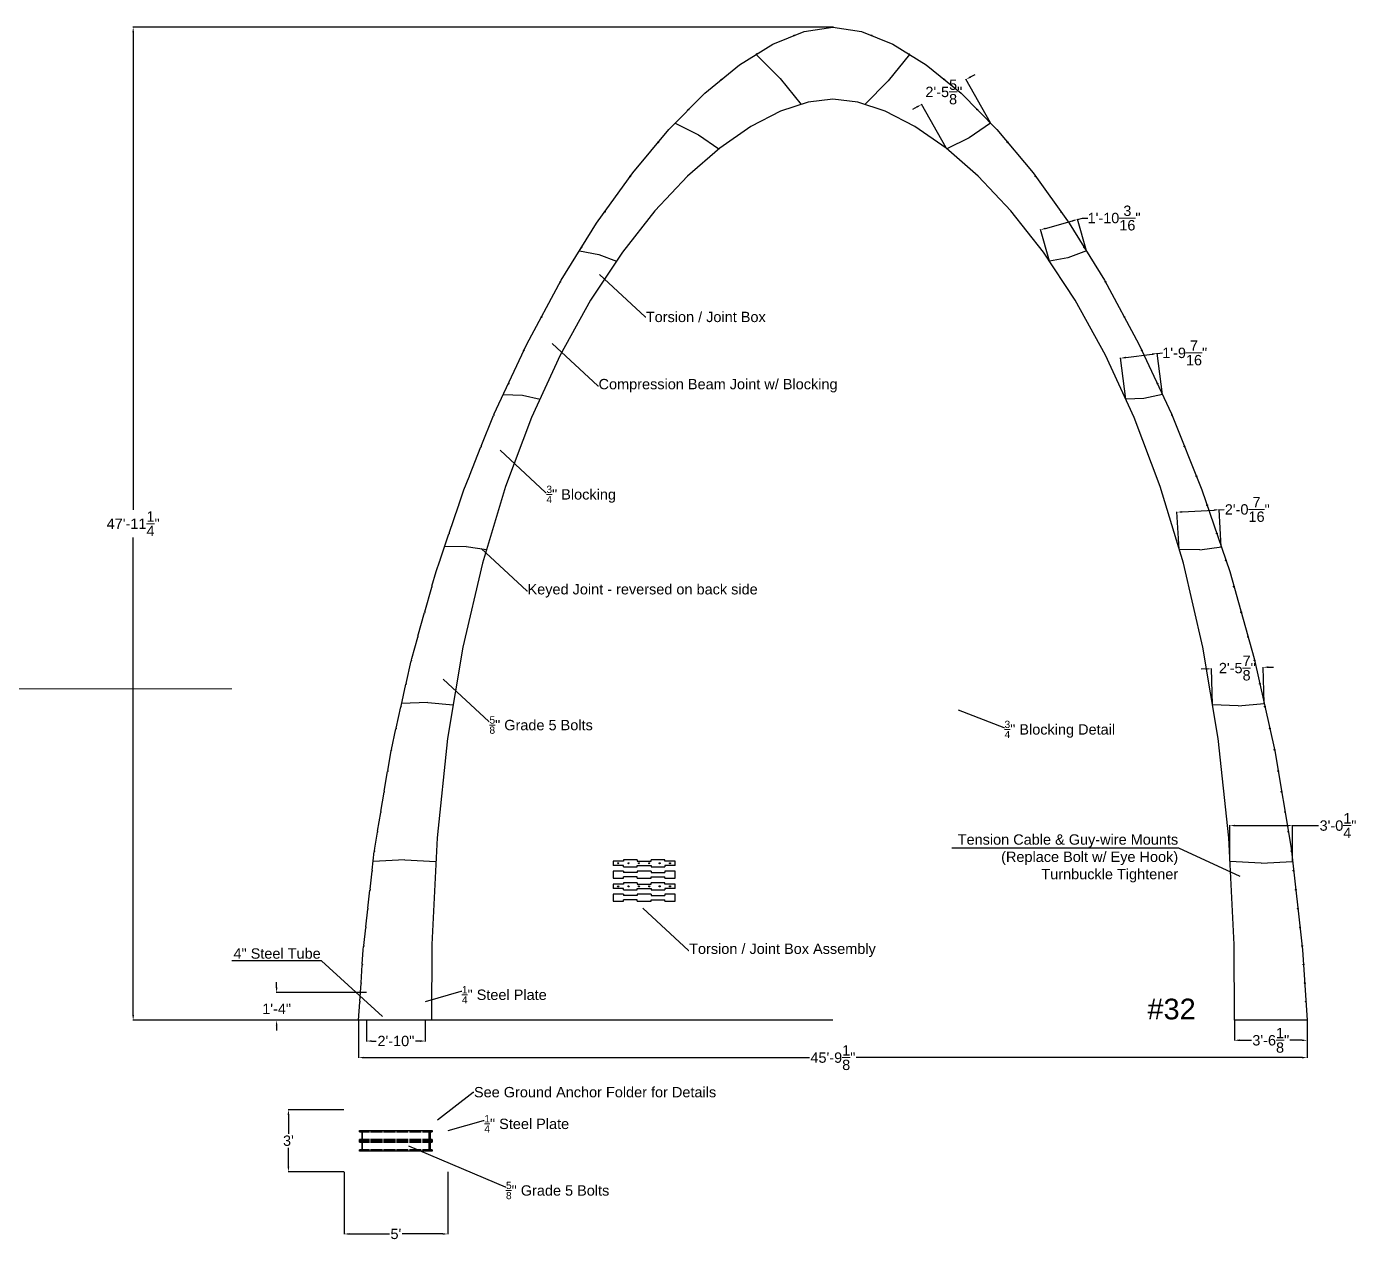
# Model space of a CAD drawing. Header units: inches. Extents: x -4 to 7866, y -130 to 1088.
# Drawn here: x 6122 to 6896, y -130 to 577 of the extents above; entities that cross this region are included whole.
import ezdxf
from ezdxf import colors
from ezdxf.entities.mleader import LeaderData, LeaderLine
from ezdxf.math import Vec2, Vec3

# ---------------------------------------------------------------- set-up
doc = ezdxf.new("R2010")
doc.units = ezdxf.units.IN
doc.header["$MEASUREMENT"] = 0
doc.layers.add('Annotation', color=7, linetype='Continuous', lineweight=9)
doc.layers.add('Drilling', color=7, linetype='Continuous', lineweight=13)
doc.styles.get("Standard").update_dxf_attribs({"font": 'Arial.ttf'})
doc.dimstyles.get("Standard").update_dxf_attribs({"dimtxt": 0.18, "dimasz": 0.18, "dimexe": 0.18, "dimexo": 0.0625, "dimgap": 0.09, "dimtad": 0, "dimtih": 1, "dimtoh": 1, "dimdec": 4, "dimzin": 0, "dimdsep": 46, "dimtxsty": 'Standard', "dimcen": 0.09, "dimadec": 0, "dimazin": 0, "dimtfac": 1, "dimtdec": 4, "dimtofl": 0, "dimtmove": 0, "dimatfit": 3, "dimfxl": 1, "dimtolj": 1, "dimtzin": 0, "dimarcsym": 0})

# ---------------------------------------------------------------- blocks, each defined once
blk = doc.blocks.new('*U60')
blk.add_circle((0, 0), 0.312)
blk = doc.blocks.new('*U62')
at = {"color": 0, "linetype": 'ByBlock', "lineweight": -2, "transparency": 16777216}
for p in [(0, 0), (0, -6), (0, -12), (0, -18), (0, -24), (0, -30)]:
    blk.add_blockref('*U60', p, dxfattribs=at)
blk = doc.blocks.new('*D103')
at = {"layer": 'Annotation', "color": 0, "lineweight": -2, "transparency": 16777216}
for p, q in [((6305.7, -86.02), (6305.7, -122.13)), ((6365.7, -86.02), (6365.7, -122.13)), ((6308.7, -121.95), (6332, -121.95)), ((6362.7, -121.95), (6339.4, -121.95))]:
    blk.add_line(p, q, dxfattribs=at)
at = {"layer": 'Annotation', "color": 0, "transparency": 16777216}
for points in [[(6308.7, -121.45), (6308.7, -122.45), (6305.7, -121.95)], [(6362.7, -121.45), (6362.7, -122.45), (6365.7, -121.95)]]:
    blk.add_solid(points, dxfattribs=at)
at = {"layer": 'Annotation', "color": 0, "transparency": 16777216, "insert": (6335.7, -121.95), "char_height": 6, "attachment_point": 5}
blk.add_mtext("\\A1;5'", dxfattribs=at)
blk = doc.blocks.new('*D104')
at = {"layer": 'Annotation', "color": 0, "lineweight": -2, "transparency": 16777216}
for p, q in [((6305.64, -49.95), (6273.31, -49.95)), ((6273.49, -52.95), (6273.49, -63.91)), ((6273.49, -82.95), (6273.49, -72)), ((6305.64, -85.95), (6273.31, -85.95))]:
    blk.add_line(p, q, dxfattribs=at)
at = {"layer": 'Annotation', "color": 0, "transparency": 16777216}
for points in [[(6272.99, -52.95), (6273.99, -52.95), (6273.49, -49.95)], [(6272.99, -82.95), (6273.99, -82.95), (6273.49, -85.95)]]:
    blk.add_solid(points, dxfattribs=at)
at = {"layer": 'Annotation', "color": 0, "transparency": 16777216, "insert": (6273.49, -67.95), "char_height": 6, "attachment_point": 5}
blk.add_mtext("\\A1;3'", dxfattribs=at)
blk = doc.blocks.new('*D105')
at = {"layer": 'Annotation', "color": 0, "lineweight": -2, "transparency": 16777216}
for p, q in [((6266.65, 20.86), (6266.65, 23.86)), ((6318.64, 17.86), (6266.47, 17.86)), ((6318.64, 1.86), (6266.47, 1.86)), ((6266.65, -1.14), (6266.65, -4.14))]:
    blk.add_line(p, q, dxfattribs=at)
at = {"layer": 'Annotation', "color": 0, "transparency": 16777216}
for points in [[(6266.15, 20.86), (6267.15, 20.86), (6266.65, 17.86)], [(6266.15, -1.14), (6267.15, -1.14), (6266.65, 1.86)]]:
    blk.add_solid(points, dxfattribs=at)
at = {"layer": 'Annotation', "color": 0, "transparency": 16777216, "insert": (6266.65, 8.44), "char_height": 6, "attachment_point": 5}
blk.add_mtext('\\A1;1\'-4"', dxfattribs=at)
blk = doc.blocks.new('*D106')
at = {"layer": 'Annotation', "color": 0, "lineweight": -2, "transparency": 16777216}
for p, q in [((6318.7, 1.8), (6318.7, -10.38)), ((6352.7, 1.8), (6352.7, -10.38)), ((6321.7, -10.2), (6324.3, -10.2)), ((6349.7, -10.2), (6347.09, -10.2))]:
    blk.add_line(p, q, dxfattribs=at)
at = {"layer": 'Annotation', "color": 0, "transparency": 16777216}
for points in [[(6321.7, -9.7), (6321.7, -10.7), (6318.7, -10.2)], [(6349.7, -9.7), (6349.7, -10.7), (6352.7, -10.2)]]:
    blk.add_solid(points, dxfattribs=at)
at = {"layer": 'Annotation', "color": 0, "transparency": 16777216, "insert": (6335.7, -10.2), "char_height": 6, "attachment_point": 5}
blk.add_mtext('\\A1;2\'-10"', dxfattribs=at)
blk = doc.blocks.new('*U63')
blk.add_circle((0, 0), 0.312)
blk = doc.blocks.new('*U64')
at = {"color": 0, "linetype": 'ByBlock', "lineweight": -2, "transparency": 16777216}
for p in [(0, 0), (0, -6), (0, -12), (0, -18), (0, -24), (0, -30)]:
    blk.add_blockref('*U63', p, dxfattribs=at)
blk = doc.blocks.new('*D107')
at = {"layer": 'Annotation', "color": 0, "lineweight": -2, "transparency": 16777216}
for p, q in [((6314.13, 1.8), (6314.13, -19.97)), ((6863.25, 1.8), (6863.25, -19.97)), ((6317.13, -19.79), (6575.12, -19.79)), ((6860.25, -19.79), (6602.25, -19.79))]:
    blk.add_line(p, q, dxfattribs=at)
at = {"layer": 'Annotation', "color": 0, "transparency": 16777216}
for points in [[(6317.13, -19.29), (6317.13, -20.29), (6314.13, -19.79)], [(6860.25, -19.29), (6860.25, -20.29), (6863.25, -19.79)]]:
    blk.add_solid(points, dxfattribs=at)
at = {"layer": 'Annotation', "color": 0, "transparency": 16777216, "insert": (6588.69, -19.79), "char_height": 6, "attachment_point": 5}
blk.add_mtext('\\A1;45\'-9{\\H1.000000x;\\S1/8;}"', dxfattribs=at)
blk = doc.blocks.new('*D108')
at = {"layer": 'Annotation', "color": 0, "lineweight": -2, "transparency": 16777216}
for p, q in [((6588.63, 577.09), (6183.43, 577.09)), ((6183.61, 574.09), (6183.61, 297.41)), ((6183.61, 4.86), (6183.61, 281.54)), ((6588.63, 1.86), (6183.43, 1.86))]:
    blk.add_line(p, q, dxfattribs=at)
at = {"layer": 'Annotation', "color": 0, "transparency": 16777216}
for points in [[(6183.11, 574.09), (6184.11, 574.09), (6183.61, 577.09)], [(6183.11, 4.86), (6184.11, 4.86), (6183.61, 1.86)]]:
    blk.add_solid(points, dxfattribs=at)
at = {"layer": 'Annotation', "color": 0, "transparency": 16777216, "insert": (6183.61, 289.47), "char_height": 6, "attachment_point": 5}
blk.add_mtext('\\A1;47\'-11{\\H1.000000x;\\S1/4;}"', dxfattribs=at)
blk = doc.blocks.new('*D109')
at = {"layer": 'Annotation', "color": 0, "lineweight": -2, "transparency": 16777216}
for p, q in [((6821.11, 1.8), (6821.11, -9.94)), ((6863.25, 1.8), (6863.25, -9.94)), ((6824.11, -9.76), (6831.11, -9.76)), ((6860.25, -9.76), (6853.24, -9.76))]:
    blk.add_line(p, q, dxfattribs=at)
at = {"layer": 'Annotation', "color": 0, "transparency": 16777216}
for points in [[(6824.11, -9.26), (6824.11, -10.26), (6821.11, -9.76)], [(6860.25, -9.26), (6860.25, -10.26), (6863.25, -9.76)]]:
    blk.add_solid(points, dxfattribs=at)
at = {"layer": 'Annotation', "color": 0, "transparency": 16777216, "insert": (6842.18, -9.76), "char_height": 6, "attachment_point": 5}
blk.add_mtext('\\A1;3\'-6{\\H1.000000x;\\S1/8;}"', dxfattribs=at)
blk = doc.blocks.new('*D110')
at = {"layer": 'Annotation', "color": 0, "lineweight": -2, "transparency": 16777216}
for p, q in [((6818.54, 93.93), (6818.54, 114.79)), ((6821.54, 114.61), (6851.81, 114.61)), ((6854.81, 93.93), (6854.81, 114.79)), ((6854.81, 114.61), (6869.88, 114.61))]:
    blk.add_line(p, q, dxfattribs=at)
at = {"layer": 'Annotation', "color": 0, "transparency": 16777216}
for points in [[(6821.54, 115.11), (6821.54, 114.11), (6818.54, 114.61)], [(6851.81, 115.11), (6851.81, 114.11), (6854.81, 114.61)]]:
    blk.add_solid(points, dxfattribs=at)
at = {"layer": 'Annotation', "color": 0, "transparency": 16777216, "insert": (6881.11, 114.61), "char_height": 6, "attachment_point": 5}
blk.add_mtext('\\A1;3\'-0{\\H1.000000x;\\S1/4;}"', dxfattribs=at)
blk = doc.blocks.new('*D111')
at = {"layer": 'Annotation', "color": 0, "lineweight": -2, "transparency": 16777216}
for p, q in [((6804.87, 205.35), (6801.88, 205.27)), ((6808.46, 184.62), (6807.87, 205.62)), ((6838.34, 185.46), (6837.74, 206.46)), ((6840.75, 206.37), (6843.75, 206.45))]:
    blk.add_line(p, q, dxfattribs=at)
at = {"layer": 'Annotation', "color": 0, "transparency": 16777216}
for points in [[(6804.86, 205.85), (6804.89, 204.85), (6807.87, 205.44)], [(6840.73, 206.87), (6840.76, 205.87), (6837.75, 206.28)]]:
    blk.add_solid(points, dxfattribs=at)
at = {"layer": 'Annotation', "color": 0, "transparency": 16777216, "insert": (6822.81, 205.86), "char_height": 6, "attachment_point": 5}
blk.add_mtext('\\A1;2\'-5{\\H1.000000x;\\S7/8;}"', dxfattribs=at)
blk = doc.blocks.new('*D112')
at = {"layer": 'Annotation', "color": 0, "lineweight": -2, "transparency": 16777216}
for p, q in [((6789.16, 274.67), (6787.89, 296.32)), ((6790.9, 296.31), (6809.3, 297.39)), ((6813.56, 276.1), (6812.29, 297.75)), ((6812.3, 297.57), (6815.29, 297.74))]:
    blk.add_line(p, q, dxfattribs=at)
at = {"layer": 'Annotation', "color": 0, "transparency": 16777216}
for points in [[(6790.87, 296.81), (6790.93, 295.81), (6787.9, 296.14)], [(6809.27, 297.89), (6809.33, 296.89), (6812.3, 297.57)]]:
    blk.add_solid(points, dxfattribs=at)
at = {"layer": 'Annotation', "color": 0, "transparency": 16777216, "insert": (6828.57, 297.74), "char_height": 6, "attachment_point": 5}
blk.add_mtext('\\A1;2\'-0{\\H1.000000x;\\S7/16;}"', dxfattribs=at)
blk = doc.blocks.new('*D113')
at = {"layer": 'Annotation', "color": 0, "lineweight": -2, "transparency": 16777216}
for p, q in [((6758.19, 385.73), (6773.5, 387.67)), ((6779.47, 364.4), (6776.45, 388.22)), ((6776.48, 388.04), (6779.45, 388.42)), ((6758.21, 361.7), (6755.19, 385.53))]:
    blk.add_line(p, q, dxfattribs=at)
at = {"layer": 'Annotation', "color": 0, "transparency": 16777216}
for points in [[(6773.44, 388.16), (6773.56, 387.17), (6776.48, 388.04)], [(6758.13, 386.22), (6758.25, 385.23), (6755.21, 385.35)]]:
    blk.add_solid(points, dxfattribs=at)
at = {"layer": 'Annotation', "color": 0, "transparency": 16777216, "insert": (6792.36, 388.42), "char_height": 6, "attachment_point": 5}
blk.add_mtext('\\A1;1\'-9{\\H1.000000x;\\S7/16;}"', dxfattribs=at)
blk = doc.blocks.new('*D114')
at = {"layer": 'Annotation', "color": 0, "lineweight": -2, "transparency": 16777216}
for p, q in [((6711.82, 460.55), (6727.44, 464.92)), ((6735.43, 447.51), (6730.28, 465.9)), ((6730.32, 465.73), (6733.21, 466.54)), ((6733.21, 466.54), (6736.21, 466.54)), ((6714.04, 441.51), (6708.88, 459.91))]:
    blk.add_line(p, q, dxfattribs=at)
at = {"layer": 'Annotation', "color": 0, "transparency": 16777216}
for points in [[(6727.3, 465.4), (6727.57, 464.44), (6730.32, 465.73)], [(6711.69, 461.03), (6711.96, 460.06), (6708.93, 459.74)]]:
    blk.add_solid(points, dxfattribs=at)
at = {"layer": 'Annotation', "color": 0, "transparency": 16777216, "insert": (6751.46, 466.54), "char_height": 6, "attachment_point": 5}
blk.add_mtext('\\A1;1\'-10{\\H1.000000x;\\S3/16;}"', dxfattribs=at)
blk = doc.blocks.new('*D115')
at = {"layer": 'Annotation', "color": 0, "lineweight": -2, "transparency": 16777216}
for p, q in [((6679.98, 521.58), (6665.73, 546.97)), ((6668.43, 548.28), (6671.05, 549.75)), ((6637.39, 530.85), (6634.77, 529.39)), ((6654.17, 507.1), (6639.92, 532.48))]:
    blk.add_line(p, q, dxfattribs=at)
at = {"layer": 'Annotation', "color": 0, "transparency": 16777216}
for points in [[(6668.19, 548.72), (6668.68, 547.84), (6665.82, 546.81)], [(6637.14, 531.29), (6637.63, 530.42), (6640, 532.32)]]:
    blk.add_solid(points, dxfattribs=at)
at = {"layer": 'Annotation', "color": 0, "transparency": 16777216, "insert": (6652.91, 539.57), "char_height": 6, "attachment_point": 5}
blk.add_mtext('\\A1;2\'-5{\\H1.000000x;\\S5/8;}"', dxfattribs=at)

msp = doc.modelspace()

# ---------------------------------------------------------------- linework, layer by layer
for p, q in [((6544.26809, 561.31546), (6558.10265, 547.40563)), ((6633.10957, 561.31546), (6620.76109, 546.07101)), ((6558.10265, 547.40563), (6570.28153, 532.35001)), ((6620.76109, 546.07101), (6607.09614, 532.35001)), ((6497.36954, 521.52998), (6510.81402, 514.77599)), ((6680.00813, 521.52998), (6667.5709, 513.06324)), ((6510.81402, 514.77599), (6522.70806, 506.62869)), ((6667.5709, 513.06324), (6654.66961, 506.62869)), ((6441.92976, 447.44724), (6453.18677, 445.32706)), ((6453.18677, 445.32706), (6463.32406, 441.45422)), ((6724.7276, 443.41109), (6714.05361, 441.45422)), ((6735.44791, 447.44724), (6724.7276, 443.41109)), ((6397.89637, 364.33723), (6408.96755, 363.93823)), ((6408.96755, 363.93823), (6419.1599, 361.64223)), ((6779.4813, 364.33723), (6768.66064, 361.9616)), ((6768.66064, 361.9616), (6758.21777, 361.64223)), ((6376.3273, 276.30361), (6363.8127, 276.03682)), ((6376.3273, 276.30361), (6388.21125, 274.60446)), ((6801.16755, 274.30752), (6789.16642, 274.60446)), ((6801.16755, 274.30752), (6813.56496, 276.03682)), ((6354.17102, 185.97352), (6339.03881, 185.39998)), ((6354.17102, 185.97352), (6368.91296, 184.55437)), ((6823.26333, 183.97149), (6808.4647, 184.55437)), ((6823.26333, 183.97149), (6838.33886, 185.40019)), ((6340.78634, 94.86235), (6322.57167, 93.85609)), ((6340.78634, 94.86235), (6358.83868, 93.86506)), ((6467.39334, 94.0397), (6461.39334, 94.0397)), ((6467.39334, 94.7897), (6467.39334, 94.0397)), ((6475.39334, 94.7897), (6475.39334, 94.0397)), ((6475.39334, 94.0397), (6483.39334, 94.0397)), ((6483.39334, 94.0397), (6483.39334, 94.7897)), ((6491.39334, 94.0397), (6491.39334, 94.7897)), ((6497.39334, 94.0397), (6491.39334, 94.0397)), ((6836.59083, 92.85884), (6818.53899, 93.86506)), ((6836.59083, 92.85884), (6854.806, 93.85609)), ((6467.39334, 91.5397), (6461.39334, 91.5397)), ((6467.39334, 90.7897), (6467.39334, 91.5397)), ((6467.39334, 88.21686), (6467.39334, 87.46686)), ((6475.39335, 87.46686), (6467.39334, 87.46686)), ((6475.39334, 90.7897), (6475.39334, 91.5397)), ((6475.39334, 91.5397), (6483.39334, 91.5397)), ((6475.39335, 88.21686), (6475.39335, 87.46686)), ((6483.39334, 91.5397), (6483.39334, 90.7897)), ((6483.39335, 88.21686), (6483.39335, 87.46686)), ((6483.39335, 87.46686), (6491.39334, 87.46686)), ((6497.39334, 91.5397), (6491.39334, 91.5397)), ((6491.39334, 91.5397), (6491.39334, 90.7897)), ((6491.39334, 88.21686), (6491.39334, 87.46686)), ((6467.39334, 80.64867), (6461.39334, 80.64867)), ((6467.39334, 78.14867), (6461.39334, 78.14867)), ((6475.39335, 84.96686), (6467.39334, 84.96686)), ((6467.39334, 84.21686), (6467.39334, 84.96686)), ((6467.39334, 81.39867), (6467.39334, 80.64867)), ((6467.39334, 77.39867), (6467.39334, 78.14867)), ((6475.39334, 81.39867), (6475.39334, 80.64867)), ((6475.39334, 80.64867), (6483.39334, 80.64867)), ((6475.39334, 77.39867), (6475.39334, 78.14867)), ((6475.39334, 78.14867), (6483.39334, 78.14867)), ((6475.39335, 84.21686), (6475.39335, 84.96686)), ((6483.39334, 80.64867), (6483.39334, 81.39867)), ((6483.39334, 78.14867), (6483.39334, 77.39867)), ((6483.39335, 84.21686), (6483.39335, 84.96686)), ((6483.39335, 84.96686), (6491.39334, 84.96686)), ((6491.39334, 84.21686), (6491.39334, 84.96686)), ((6491.39334, 80.64867), (6491.39334, 81.39867)), ((6497.39334, 80.64867), (6491.39334, 80.64867)), ((6497.39334, 78.14867), (6491.39334, 78.14867)), ((6491.39334, 78.14867), (6491.39334, 77.39867)), ((6467.39334, 74.82584), (6467.39334, 74.07584)), ((6475.39335, 74.07584), (6467.39334, 74.07584)), ((6475.39335, 71.57584), (6467.39334, 71.57584)), ((6467.39334, 70.82584), (6467.39334, 71.57584)), ((6475.39335, 74.82584), (6475.39335, 74.07584)), ((6475.39335, 70.82584), (6475.39335, 71.57584)), ((6483.39335, 74.82584), (6483.39335, 74.07584)), ((6483.39335, 74.07584), (6491.39334, 74.07584)), ((6483.39335, 70.82584), (6483.39335, 71.57584)), ((6483.39335, 71.57584), (6491.39334, 71.57584)), ((6491.39334, 74.82584), (6491.39334, 74.07584)), ((6491.39334, 70.82584), (6491.39334, 71.57584)), ((6315.88225, -62.70481), (6315.88225, -62.45481)), ((6315.88225, -62.45481), (6316.38225, -62.45481)), ((6315.88225, -67.20481), (6315.88225, -67.45481)), ((6315.88225, -67.45481), (6316.38225, -67.45481)), ((6315.88225, -68.70481), (6315.88225, -68.45481)), ((6315.88225, -68.45481), (6316.38225, -68.45481)), ((6316.38225, -62.45481), (6316.38225, -62.70481)), ((6316.38225, -67.45481), (6316.38225, -67.20481)), ((6316.38225, -68.45481), (6316.38225, -68.70481)), ((6355.51633, -62.45481), (6355.01633, -62.45481)), ((6355.01633, -62.45481), (6355.01633, -62.70481)), ((6355.01633, -67.45481), (6355.01633, -67.20481)), ((6355.51633, -67.45481), (6355.01633, -67.45481)), ((6355.51633, -68.45481), (6355.01633, -68.45481)), ((6355.01633, -68.45481), (6355.01633, -68.70481)), ((6355.51633, -62.70481), (6355.51633, -62.45481)), ((6355.51633, -67.20481), (6355.51633, -67.45481)), ((6355.51633, -68.70481), (6355.51633, -68.45481)), ((6315.88225, -73.20481), (6315.88225, -73.45481)), ((6315.88225, -73.45481), (6316.38225, -73.45481)), ((6316.38225, -73.45481), (6316.38225, -73.20481)), ((6355.01633, -73.45481), (6355.01633, -73.20481)), ((6355.51633, -73.45481), (6355.01633, -73.45481)), ((6355.51633, -73.20481), (6355.51633, -73.45481))]:
    msp.add_line(p, q)
for points in [[(6392.4673, 352.63919), (6411.52643, 393.55945), (6431.39247, 430.44983), (6451.9258, 463.57157), (6472.821, 492.77207), (6493.77267, 517.89877), (6514.4754, 538.79911), (6534.62378, 555.32052), (6553.91241, 567.31041), (6572.03588, 574.61624), (6588.68879, 577.08541), (6605.34114, 574.61624), (6623.46413, 567.31041), (6642.75235, 555.32052), (6662.90039, 538.79911), (6683.60286, 517.89877), (6704.55433, 492.77207), (6725.4494, 463.57157), (6745.98268, 430.44983), (6765.84874, 393.55945), (6784.74219, 353.05297), (6802.35761, 309.08297), (6818.3896, 261.80202), (6832.53276, 211.36268), (6844.48167, 157.91754), (6853.93093, 101.61915), (6860.57514, 42.62009), (6863.24541, 1.86235), (6821.10798, 1.86235), (6820.90486, 45.66702), (6817.86179, 107.57537), (6811.7381, 164.98696), (6802.86621, 217.97117), (6791.57851, 266.59735), (6778.20741, 310.93486), (6763.08532, 351.05305), (6746.54463, 387.02129), (6728.91777, 418.90894), (6710.53712, 446.78534), (6691.7351, 470.71986), (6672.84411, 490.78185), (6654.19656, 507.04069), (6636.12484, 519.56571), (6618.96137, 528.42628), (6603.03855, 533.69176), (6588.68879, 535.43151), (6574.339, 533.69176), (6558.4161, 528.42628), (6541.25249, 519.56571), (6523.18059, 507.04069), (6504.53281, 490.78185), (6485.64156, 470.71986), (6466.83926, 446.78534), (6448.45832, 418.90894), (6430.83116, 387.02129), (6414.29018, 351.05305), (6399.16781, 310.93486), (6385.79645, 266.59735), (6374.50853, 217.97117), (6365.63645, 164.98696), (6359.51262, 107.57537), (6356.46947, 45.66702), (6356.26633, 1.86235), (6314.13225, 1.86235), (6314.82074, 12.37255)], [(6385.15414, 334.38457), (6392.28136, 352.17505)], [(6378.25666, 317.16757), (6384.96819, 333.92044)], [(6372.0632, 300.36922), (6375.01781, 309.08297), (6378.07072, 316.70343)], [(6366.5199, 284.02089), (6371.90264, 299.8957)], [(6361.25264, 268.48667), (6366.35934, 283.54738)], [(6356.59053, 253.25861), (6358.98605, 261.80202), (6361.09208, 268.01315)], [(6352.43197, 238.42743), (6356.45554, 252.77718)], [(6348.45309, 224.2371), (6352.29698, 237.946)], [(6344.66562, 210.56843), (6344.84319, 211.36268), (6348.3181, 223.75566)], [(6341.61566, 196.92611), (6344.55653, 210.08047)], [(6338.67864, 183.78899), (6341.50657, 196.43816)], [(6335.83982, 171.09109), (6338.56955, 183.30104)], [(6333.08599, 158.77338), (6335.73073, 170.60313)], [(6330.97178, 146.46056), (6332.89466, 157.91754), (6332.9769, 158.28542)], [(6328.95916, 134.46887), (6330.88902, 145.96746)], [(6326.99571, 122.77016), (6328.8764, 133.97576)], [(6325.0738, 111.31896), (6326.91295, 122.27706)], [(6323.26802, 100.04001), (6323.44584, 101.61915), (6324.99104, 110.82586)], [(6321.99923, 88.77258), (6323.21207, 99.54315)], [(6461.39334, 94.0397), (6461.39334, 91.5397)], [(6475.39334, 94.7897), (6467.39334, 94.7897)], [(6491.39334, 94.7897), (6483.39334, 94.7897)], [(6497.39334, 91.5397), (6497.39334, 94.0397)], [(6320.7507, 77.68504), (6321.94328, 88.27572)], [(6467.39334, 88.21686), (6461.39335, 88.21686), (6461.39335, 84.21686), (6467.39334, 84.21686)], [(6467.39334, 90.7897), (6475.39334, 90.7897)], [(6483.39335, 88.21686), (6475.39335, 88.21686)], [(6483.39334, 90.7897), (6491.39334, 90.7897)], [(6491.39334, 84.21686), (6497.39335, 84.21686), (6497.39335, 88.21686), (6491.39334, 88.21686)], [(6461.39334, 80.64867), (6461.39334, 78.14867)], [(6475.39334, 81.39867), (6467.39334, 81.39867)], [(6475.39335, 84.21686), (6483.39335, 84.21686)], [(6491.39334, 81.39867), (6483.39334, 81.39867)], [(6497.39334, 78.14867), (6497.39334, 80.64867)], [(6319.51818, 66.73966), (6320.69475, 77.18818)], [(6467.39334, 74.82584), (6461.39335, 74.82584), (6461.39335, 70.82584), (6467.39334, 70.82584)], [(6467.39334, 77.39867), (6475.39334, 77.39867)], [(6483.39335, 74.82584), (6475.39335, 74.82584)], [(6475.39335, 70.82584), (6483.39335, 70.82584)], [(6483.39334, 77.39867), (6491.39334, 77.39867)], [(6491.39334, 70.82584), (6497.39335, 70.82584), (6497.39335, 74.82584), (6491.39334, 74.82584)], [(6318.29761, 55.9005), (6319.46223, 66.2428)], [(6317.08512, 45.13301), (6318.24166, 55.40364)], [(6316.26091, 34.35772), (6316.80215, 42.62009), (6317.02917, 44.63615)], [(6315.55681, 23.60906), (6316.22823, 33.85879)], [(6314.85342, 12.87148), (6315.52412, 23.11013)], [(6314.63225, -62.70481), (6314.63225, -61.95481), (6356.76633, -61.95481), (6356.76633, -62.70481)], [(6314.63225, -62.70481), (6315.88225, -62.70481)], [(6320.38679, -67.95481), (6314.63225, -67.95481), (6314.63225, -67.20481)], [(6315.88225, -67.20481), (6314.63225, -67.20481)], [(6314.63225, -68.70481), (6314.63225, -67.95481), (6320.38679, -67.95481)], [(6314.63225, -68.70481), (6315.88225, -68.70481)], [(6316.38225, -62.70481), (6320.38679, -62.70481)], [(6320.38679, -67.20481), (6316.38225, -67.20481)], [(6316.38225, -68.70481), (6320.38679, -68.70481)], [(6321.01179, -62.70481), (6327.88679, -62.70481)], [(6327.88679, -67.20481), (6321.01179, -67.20481)], [(6327.88679, -67.95481), (6321.01179, -67.95481)], [(6321.01179, -67.95481), (6327.88679, -67.95481)], [(6321.01179, -68.70481), (6327.88679, -68.70481)], [(6328.51179, -62.70481), (6335.38679, -62.70481)], [(6335.38679, -67.20481), (6328.51179, -67.20481)], [(6335.38679, -67.95481), (6328.51179, -67.95481)], [(6328.51179, -67.95481), (6335.38679, -67.95481)], [(6328.51179, -68.70481), (6335.38679, -68.70481)], [(6336.01179, -62.70481), (6342.88679, -62.70481)], [(6342.88679, -67.20481), (6336.01179, -67.20481)], [(6342.88679, -67.95481), (6336.01179, -67.95481)], [(6336.01179, -67.95481), (6342.88679, -67.95481)], [(6336.01179, -68.70481), (6342.88679, -68.70481)], [(6343.51179, -62.70481), (6350.38679, -62.70481)], [(6350.38679, -67.20481), (6343.51179, -67.20481)], [(6350.38679, -67.95481), (6343.51179, -67.95481)], [(6343.51179, -67.95481), (6350.38679, -67.95481)], [(6343.51179, -68.70481), (6350.38679, -68.70481)], [(6351.01179, -62.70481), (6355.01633, -62.70481)], [(6356.76633, -67.20481), (6356.76633, -67.95481), (6351.01179, -67.95481)], [(6355.01633, -67.20481), (6351.01179, -67.20481)], [(6351.01179, -67.95481), (6356.76633, -67.95481), (6356.76633, -68.70481)], [(6351.01179, -68.70481), (6355.01633, -68.70481)], [(6355.51633, -62.70481), (6356.76633, -62.70481)], [(6356.76633, -67.20481), (6355.51633, -67.20481)], [(6355.51633, -68.70481), (6356.76633, -68.70481)], [(6356.76633, -73.20481), (6356.76633, -73.95481), (6314.63225, -73.95481), (6314.63225, -73.20481)], [(6315.88225, -73.20481), (6314.63225, -73.20481)], [(6320.38679, -73.20481), (6316.38225, -73.20481)], [(6327.88679, -73.20481), (6321.01179, -73.20481)], [(6335.38679, -73.20481), (6328.51179, -73.20481)], [(6342.88679, -73.20481), (6336.01179, -73.20481)], [(6350.38679, -73.20481), (6343.51179, -73.20481)], [(6355.01633, -73.20481), (6351.01179, -73.20481)], [(6356.76633, -73.20481), (6355.51633, -73.20481)]]:
    msp.add_lwpolyline(points)
for points in [[(6315.90725, -67.39231), (6316.35725, -67.39231), (6316.35725, -62.51731), (6315.90725, -62.51731)], [(6315.90725, -73.39231), (6316.35725, -73.39231), (6316.35725, -68.51731), (6315.90725, -68.51731)], [(6355.49133, -67.39231), (6355.04133, -67.39231), (6355.04133, -62.51731), (6355.49133, -62.51731)], [(6355.49133, -73.39231), (6355.04133, -73.39231), (6355.04133, -68.51731), (6355.49133, -68.51731)]]:
    msp.add_lwpolyline(points, close=True)
for centre in [(6588.68883, 577.08541), (6566.27649, 572.29455), (6611.10116, 572.29423), (6544.64069, 561.54707), (6632.73692, 561.54629), (6524.19489, 546.76896), (6653.18263, 546.76768), (6505.13922, 529.37383), (6672.23817, 529.37209), (6487.53161, 510.41406), (6689.84563, 510.41193), (6471.33155, 490.69061), (6706.04552, 490.68815), (6456.62233, 470.13485), (6720.75465, 470.13241), (6443.22872, 449.54255), (6734.14809, 449.53992), (6430.90709, 429.54849), (6746.46956, 429.54572), (6419.95756, 409.21569), (6757.41902, 409.21306), (6409.81024, 389.88002), (6767.56619, 389.87733), (6400.81278, 370.58988), (6776.56361, 370.58737), (6785.00193, 352.40461), (6792.31508, 334.15019), (6799.21255, 316.93336), (6805.39324, 300.13038), (6810.93656, 283.78225), (6816.20384, 268.24819), (6820.85312, 253.01626), (6825.01173, 238.18525), (6828.99065, 223.99506), (6832.76515, 210.32322), (6835.81518, 196.68105), (6838.75226, 183.54407), (6841.59115, 170.84628), (6844.34504, 158.52867), (6846.44613, 146.21337), (6848.45883, 134.22177), (6850.42235, 122.52316), (6852.34434, 111.07204), (6854.13678, 99.79127), (6855.40566, 88.5239), (6856.65428, 77.43642), (6857.88689, 66.49109), (6859.10755, 55.65198), (6860.32013, 44.88452), (6861.1328, 34.10822), (6861.83701, 23.35958), (6862.54059, 12.62202)]:
    msp.add_circle(centre, 0.25)
for centre, start, end in [((6392.37433, 352.40712), 248.16797222, 68.16797222), ((6385.06117, 334.1525), 248.16797222, 68.16797222), ((6378.16369, 316.9355), 248.16797222, 68.16797222), ((6371.98292, 300.13246), 251.26951671, 71.26951671), ((6366.43962, 283.78414), 251.26951671, 71.26951671), ((6361.17236, 268.24991), 251.26951671, 71.26951671), ((6356.52304, 253.0179), 254.3368574, 74.3368574), ((6352.36447, 238.18671), 254.3368574, 74.3368574), ((6348.3856, 223.99638), 254.3368574, 74.3368574), ((6344.61108, 210.32445), 257.39782244, 77.39782244), ((6341.56112, 196.68214), 257.39782244, 77.39782244), ((6338.6241, 183.54502), 257.39782244, 77.39782244), ((6335.78527, 170.84711), 257.39782244, 77.39782244), ((6333.03145, 158.5294), 257.39782244, 77.39782244), ((6330.9304, 146.21401), 260.47258218, 80.47258218), ((6328.91778, 134.22232), 260.47258218, 80.47258218), ((6326.95433, 122.52361), 260.47258218, 80.47258218), ((6325.03242, 111.07241), 260.47258218, 80.47258218), ((6323.24004, 99.79158), 263.57517796, 83.57517796), ((6321.97125, 88.52415), 263.57517796, 83.57517796), ((6320.72272, 77.43661), 263.57517796, 83.57517796), ((6319.4902, 66.49123), 263.57517796, 83.57517796), ((6318.26964, 55.65207), 263.57517796, 83.57517796), ((6317.05715, 44.88458), 263.57517796, 83.57517796), ((6316.24457, 34.10826), 266.25210815, 86.25210815), ((6315.54046, 23.35959), 266.25210815, 86.25210815), ((6314.83708, 12.62202), 266.25210815, 86.25210815)]:
    msp.add_arc(centre, 0.25, start, end)
at = {"layer": 'Drilling', "color": 1}
msp.add_line((1272.75742, 193.86236), (6240.73329, 193.86236), dxfattribs=at)

# ---------------------------------------------------------------- block references
at = {"rotation": 270}
for name, p in [('*U64', (6494.39334, 92.7897)), ('*U62', (6494.39334, 79.39867))]:
    msp.add_blockref(name, p, dxfattribs=at)

# ---------------------------------------------------------------- texts
at = {"layer": 'Annotation', "insert": (6770.77193, 14.35345), "char_height": 12, "attachment_point": 1}
msp.add_mtext_dynamic_manual_height_columns('#32', width=40.8260776, gutter_width=1, heights=[0], dxfattribs=at)

# ---------------------------------------------------------------- dimensions: what is measured, and where the dimension line sits
at = {"layer": 'Annotation'}
for base, p1, p2, picture, middle in [((6183.60772, 1.86235), (6588.68879, 577.08541), (6588.68879, 1.86235), '*D108', (6183.60772, 289.47388)), ((6273.48799, -85.95481), (6305.69929, -49.95481), (6305.69929, -85.95481), '*D104', (6273.48799, -67.95481))]:
    dim = msp.add_linear_dim(base=base, p1=p1, p2=p2, angle=90, dimstyle='Standard', override={"dimtxt": 6, "dimasz": 3, "dimgap": 1, "dimlunit": 4, "dimcen": 3, "dimtmove": 0}, dxfattribs=at)
    dim.commit()
    dim.dimension.update_dxf_attribs({"geometry": picture, "text_midpoint": middle})
for p1, p2, distance, picture, middle in [((6654.19656, 507.04069), (6680.00813, 521.52998), 28.99273, '*D115', (6652.91045, 539.56711)), ((6714.05361, 441.45422), (6735.44589, 447.44648), 18.98659, '*D114', (6751.45626, 466.53854)), ((6758.21777, 361.64223), (6779.4813, 364.33723), 23.89534, '*D113', (6792.36292, 388.42014)), ((6789.16642, 274.60446), (6813.56297, 276.03654), 21.56887, '*D112', (6828.57219, 297.74415)), ((6808.4647, 184.55437), (6838.33886, 185.40019), 20.89036, '*D111', (6822.81056, 205.85927))]:
    dim = msp.add_aligned_dim(p1=p1, p2=p2, distance=distance, dimstyle='Standard', override={"dimtxt": 6, "dimasz": 3, "dimgap": 1, "dimlunit": 4, "dimcen": 3, "dimtmove": 0}, dxfattribs=at)
    dim.commit()
    dim.dimension.update_dxf_attribs({"geometry": picture, "text_midpoint": middle})
dim = msp.add_linear_dim(base=(6854.806, 114.60756), p1=(6818.53899, 93.86506), p2=(6854.806, 93.86506), dimstyle='Standard', override={"dimtxt": 6, "dimasz": 3, "dimgap": 1, "dimlunit": 4, "dimcen": 3, "dimtmove": 0}, dxfattribs=at)
dim.commit()
dim.dimension.update_dxf_attribs({"geometry": '*D110', "text_midpoint": (6881.11301, 114.60756), "dimtype": 160})
dim = msp.add_linear_dim(base=(6266.65056, 1.86235), p1=(6318.69929, 17.86235), p2=(6318.69929, 1.86235), angle=90, dimstyle='Standard', override={"dimtxt": 6, "dimasz": 3, "dimgap": 1, "dimlunit": 4, "dimcen": 3, "dimtmove": 0}, dxfattribs=at)
dim.commit()
dim.dimension.update_dxf_attribs({"geometry": '*D105', "text_midpoint": (6266.65056, 8.43633), "dimtype": 160})
for base, p1, p2, picture, middle in [((6863.24541, -19.78693), (6314.13225, 1.86235), (6863.24541, 1.86235), '*D107', (6588.68883, -19.78693)), ((6352.69929, -10.2012), (6318.69929, 1.86235), (6352.69929, 1.86235), '*D106', (6335.69929, -10.2012)), ((6863.24541, -9.75534), (6821.10798, 1.86235), (6863.24541, 1.86235), '*D109', (6842.1767, -9.75534)), ((6365.69929, -121.94889), (6305.69929, -85.95481), (6365.69929, -85.95481), '*D103', (6335.69929, -121.94889))]:
    dim = msp.add_linear_dim(base=base, p1=p1, p2=p2, dimstyle='Standard', override={"dimtxt": 6, "dimasz": 3, "dimgap": 1, "dimlunit": 4, "dimcen": 3, "dimtmove": 0}, dxfattribs=at)
    dim.commit()
    dim.dimension.update_dxf_attribs({"geometry": picture, "text_midpoint": middle})

# ---------------------------------------------------------------- leaders
ml = msp.add_multileader_mtext('Standard', dxfattribs=at)
ml.set_content('\\A1;{\\H1x;Torsion / Joint Box }', color=256)
ml.set_leader_properties()
ml.build(insert=Vec2(0, 0))
ml.multileader.update_dxf_attribs({"text_right_attachment_type": 6, "dogleg_length": 0.36, "arrow_head_size": 0.18})
ctx = ml.context
ctx.base_point, ctx.char_height, ctx.arrow_head_size, ctx.landing_gap_size, ctx.plane_origin = Vec3(6480.31349, 409.24768), 6, 0.18, 0.09, Vec3(6603.58596, 388.54512)
ctx.right_attachment = 6
notes = []
notes.append((ctx, [(1, (1, 1, 0), (6479.95349, 409.24768), (1, 0), 0.36, [(0, [(6453.46373, 433.90063)], 0, [])])]))
ctx.mtext.insert, ctx.mtext.flow_direction = Vec3(6480.40349, 412.24768), 5
ml = msp.add_multileader_mtext('Standard', dxfattribs=at)
ml.set_content('\\A1;Compression Beam Joint w/ Blocking', color=256)
ml.set_leader_properties()
ml.build(insert=Vec2(0, 0))
ml.multileader.update_dxf_attribs({"text_right_attachment_type": 6, "dogleg_length": 0.36, "arrow_head_size": 0.18})
ctx = ml.context
ctx.base_point, ctx.char_height, ctx.arrow_head_size, ctx.landing_gap_size, ctx.plane_origin = Vec3(6452.96004, 369.33225), 6, 0.18, 0.09, Vec3(6576.23251, 348.6297)
ctx.right_attachment = 6
notes.append((ctx, [(1, (1, 1, 0), (6452.60004, 369.33225), (1, 0), 0.36, [(0, [(6426.11028, 393.98521)], 0, [])])]))
ctx.mtext.insert, ctx.mtext.flow_direction = Vec3(6453.05004, 373.33225), 5
ml = msp.add_multileader_mtext('Standard', dxfattribs=at)
ml.set_content('\\A1;{\\H0.7x;\\S3/4;}" Blocking', color=256)
ml.set_leader_properties()
ml.build(insert=Vec2(0, 0))
ml.multileader.update_dxf_attribs({"text_right_attachment_type": 6, "dogleg_length": 0.36, "arrow_head_size": 0.18})
ctx = ml.context
ctx.base_point, ctx.char_height, ctx.arrow_head_size, ctx.landing_gap_size, ctx.plane_origin = Vec3(6422.76599, 307.4868), 6, 0.18, 0.09, Vec3(6546.03846, 286.78425)
ctx.right_attachment = 6
notes.append((ctx, [(1, (1, 1, 0), (6422.40599, 307.4868), (1, 0), 0.36, [(0, [(6395.91622, 332.13975)], 0, [])])]))
ctx.mtext.insert, ctx.mtext.flow_direction = Vec3(6422.85599, 311.4868), 5
ml = msp.add_multileader_mtext('Standard', dxfattribs=at)
ml.set_content('\\A1;{\\H1x;Keyed Joint - reversed on back side}', color=256)
ml.set_leader_properties()
ml.build(insert=Vec2(0, 0))
ml.multileader.update_dxf_attribs({"text_right_attachment_type": 6, "dogleg_length": 0.36, "arrow_head_size": 0.18})
ctx = ml.context
ctx.base_point, ctx.char_height, ctx.arrow_head_size, ctx.landing_gap_size, ctx.plane_origin = Vec3(6411.83043, 250.51094), 6, 0.18, 0.09, Vec3(6535.1029, 229.80838)
ctx.right_attachment = 6
notes.append((ctx, [(1, (1, 1, 0), (6411.47043, 250.51094), (1, 0), 0.36, [(0, [(6384.98067, 275.16389)], 0, [])])]))
ctx.mtext.insert, ctx.mtext.flow_direction = Vec3(6411.92043, 254.51094), 5
ml = msp.add_multileader_mtext('Standard', dxfattribs=at)
ml.set_content('\\A1;{\\H0.7x;\\S5/8;}" Grade 5 Bolts', color=256)
ml.set_leader_properties()
ml.build(insert=Vec2(0, 0))
ml.multileader.update_dxf_attribs({"text_right_attachment_type": 6, "dogleg_length": 0.36, "arrow_head_size": 0.18})
ctx = ml.context
ctx.base_point, ctx.char_height, ctx.arrow_head_size, ctx.landing_gap_size, ctx.plane_origin = Vec3(6389.7861, 174.87219), 6, 0.18, 0.09, Vec3(6513.05857, 154.16963)
ctx.right_attachment = 6
notes.append((ctx, [(1, (1, 1, 0), (6389.4261, 174.87219), (1, 0), 0.36, [(0, [(6362.93634, 199.52514)], 0, [])])]))
ctx.mtext.insert, ctx.mtext.flow_direction = Vec3(6389.8761, 177.87219), 5
ml = msp.add_multileader_mtext('Standard', dxfattribs=at)
ml.set_content('\\A1;{\\H0.7x;\\S3/4;}" Blocking Detail', color=256)
ml.set_leader_properties()
ml.build(insert=Vec2(0, 0))
ml.multileader.update_dxf_attribs({"text_right_attachment_type": 6, "dogleg_length": 0.36, "arrow_head_size": 0.18})
ctx = ml.context
ctx.base_point, ctx.char_height, ctx.arrow_head_size, ctx.landing_gap_size, ctx.plane_origin = Vec3(6687.98044, 171.34895), 6, 0.18, 0.09, Vec3(6811.25291, 136.45091)
ctx.right_attachment = 6
notes.append((ctx, [(1, (1, 1, 0), (6687.62044, 171.34895), (1, 0), 0.36, [(0, [(6661.13068, 181.80641)], 0, [])])]))
ctx.mtext.insert, ctx.mtext.flow_direction = Vec3(6688.07044, 175.34895), 5
ml = msp.add_multileader_mtext('Standard', dxfattribs=at)
ml.set_content('Tension Cable & Guy-wire Mounts \\P(Replace Bolt w/ Eye Hook) \\PTurnbuckle Tightener  ', color=256)
ml.set_leader_properties()
ml.build(insert=Vec2(0, 0))
ml.multileader.update_dxf_attribs({"text_right_attachment_type": 6, "dogleg_length": 0.36, "arrow_head_size": 0.18})
ctx = ml.context
ctx.base_point, ctx.char_height, ctx.arrow_head_size, ctx.landing_gap_size, ctx.plane_origin = Vec3(6662.91594, 105.39464), 6, 0.18, 0.09, Vec3(6824.55458, 85.0326)
ctx.right_attachment, ctx.text_align_type = 6, 2
notes.append((ctx, [(0, (1, 1, 0), (6789.02211, 101.53516), (-1, 0), 0.36, [(0, [(6824.55458, 85.0326)], 0, [])])]))
ctx.mtext.insert, ctx.mtext.alignment, ctx.mtext.flow_direction = Vec3(6788.57211, 109.53516), 3, 5
ml = msp.add_multileader_mtext('Standard', dxfattribs=at)
ml.set_content('\\A1;Torsion / Joint Box Assembly ', color=256)
ml.set_leader_properties()
ml.build(insert=Vec2(0, 0))
ml.multileader.update_dxf_attribs({"text_right_attachment_type": 6, "dogleg_length": 0.36, "arrow_head_size": 0.18})
ctx = ml.context
ctx.base_point, ctx.char_height, ctx.arrow_head_size, ctx.landing_gap_size, ctx.plane_origin = Vec3(6505.3719, 42.25565), 6, 0.18, 0.09, Vec3(6628.64437, 21.55309)
ctx.right_attachment = 6
notes.append((ctx, [(1, (1, 1, 0), (6505.0119, 42.25565), (1, 0), 0.36, [(0, [(6478.52214, 66.9086)], 0, [])])]))
ctx.mtext.insert, ctx.mtext.flow_direction = Vec3(6505.4619, 46.25565), 5
ml = msp.add_multileader_mtext('Standard', dxfattribs=at)
ml.set_content('4" Steel Tube', color=256)
ml.set_leader_properties()
ml.build(insert=Vec2(0, 0))
ml.multileader.update_dxf_attribs({"text_right_attachment_type": 6, "dogleg_length": 0.36, "arrow_head_size": 0.18})
ctx = ml.context
ctx.base_point, ctx.char_height, ctx.arrow_head_size, ctx.landing_gap_size, ctx.plane_origin = Vec3(6242.64428, 40.46081), 6, 0.18, 0.09, Vec3(6328.15741, 3.86235)
ctx.right_attachment, ctx.text_align_type = 6, 2
notes.append((ctx, [(0, (1, 1, 0), (6292.62494, 36.30174), (-1, 0), 0.36, [(0, [(6328.15741, 3.86235)], 0, [])])]))
ctx.mtext.insert, ctx.mtext.alignment, ctx.mtext.flow_direction = Vec3(6292.17494, 43.50174), 3, 5
ml = msp.add_multileader_mtext('Standard', dxfattribs=at)
ml.set_content('\\A1;{\\H0.7x;\\S1/4;}" Steel Plate', color=256)
ml.set_leader_properties()
ml.build(insert=Vec2(0, 0))
ml.multileader.update_dxf_attribs({"text_right_attachment_type": 6, "dogleg_length": 0.36, "arrow_head_size": 0.18})
ctx = ml.context
ctx.base_point, ctx.char_height, ctx.arrow_head_size, ctx.landing_gap_size, ctx.plane_origin = Vec3(6373.8214, 18.66235), 6, 0.18, 0.09, Vec3(6352.69926, 2.50229)
ctx.right_attachment = 6
notes.append((ctx, [(0, (1, 1, 0), (6373.4614, 18.66235), (1, 0), 0.36, [(0, [(6352.69927, 12.67772)], 0, [])])]))
ctx.mtext.insert, ctx.mtext.flow_direction = Vec3(6373.9114, 21.66235), 5
ml = msp.add_multileader_mtext('Standard', dxfattribs=at)
ml.set_content('See Ground Anchor Folder for Details', color=256)
ml.set_leader_properties()
ml.build(insert=Vec2(0, 0))
ml.multileader.update_dxf_attribs({"text_right_attachment_type": 6, "dogleg_length": 0.36, "arrow_head_size": 0.18})
ctx = ml.context
ctx.base_point, ctx.char_height, ctx.arrow_head_size, ctx.landing_gap_size, ctx.plane_origin = Vec3(6380.82143, -39.79475), 6, 0.18, 0.09, Vec3(6359.69929, -55.95481)
ctx.right_attachment = 6
notes.append((ctx, [(0, (1, 1, 0), (6380.46143, -39.79475), (1, 0), 0.36, [(0, [(6359.69929, -55.95481)], 0, [])])]))
ctx.mtext.insert, ctx.mtext.flow_direction = Vec3(6380.91143, -36.79475), 5
ml = msp.add_multileader_mtext('Standard', dxfattribs=at)
ml.set_content('\\A1;{\\H0.7x;\\S1/4;}" Steel Plate', color=256)
ml.set_leader_properties()
ml.build(insert=Vec2(0, 0))
ml.multileader.update_dxf_attribs({"text_right_attachment_type": 6, "dogleg_length": 0.36, "arrow_head_size": 0.18})
ctx = ml.context
ctx.base_point, ctx.char_height, ctx.arrow_head_size, ctx.landing_gap_size, ctx.plane_origin = Vec3(6386.82141, -56.12672), 6, 0.18, 0.09, Vec3(6365.69928, -72.28679)
ctx.right_attachment = 6
notes.append((ctx, [(0, (1, 1, 0), (6386.46141, -56.12672), (1, 0), 0.36, [(0, [(6365.69929, -62.11135)], 0, [])])]))
ctx.mtext.insert, ctx.mtext.flow_direction = Vec3(6386.91141, -53.12672), 5
ml = msp.add_multileader_mtext('Standard', dxfattribs=at)
ml.set_content('\\A1;{\\H0.7x;\\S5/8;}" Grade 5 Bolts', color=256)
ml.set_leader_properties()
ml.build(insert=Vec2(0, 0))
ml.multileader.update_dxf_attribs({"text_right_attachment_type": 6, "dogleg_length": 0.36, "arrow_head_size": 0.18})
ctx = ml.context
ctx.base_point, ctx.char_height, ctx.arrow_head_size, ctx.landing_gap_size, ctx.plane_origin = Vec3(6399.35368, -94.71327), 6, 0.18, 0.09, Vec3(6489.97982, -115.41582)
ctx.right_attachment = 6
notes.append((ctx, [(1, (1, 1, 0), (6398.99368, -94.71327), (1, 0), 0.36, [(0, [(6342.88679, -70.78861)], 0, [])])]))
ctx.mtext.insert, ctx.mtext.flow_direction = Vec3(6399.44368, -91.71327), 5
for ctx, leaders in notes:
    for number, flags, end, landing, length, lines in leaders:
        leader = LeaderData()
        leader.index, (leader.has_last_leader_line, leader.has_dogleg_vector, leader.attachment_direction) = number, flags
        leader.last_leader_point, leader.dogleg_vector, leader.dogleg_length = Vec3(end), Vec3(landing), length
        for number, points, colour, breaks in lines:
            line = LeaderLine()
            line.index, line.vertices, line.color, line.breaks = number, Vec3.list(points), colors.encode_raw_color(colour), breaks
            leader.lines.append(line)
        ctx.leaders.append(leader)

doc.saveas('drawing.dxf')
